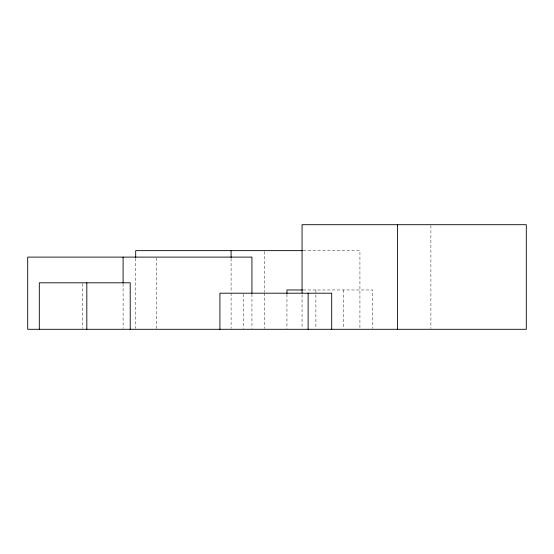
<?xml version="1.0" encoding="UTF-8"?>
<svg xmlns="http://www.w3.org/2000/svg" width="554" height="554" viewBox="0 0 554 554"><rect width="100%" height="100%" fill="white"/><g stroke="black" fill="none" stroke-linecap="round" stroke-linejoin="round"><path stroke-width="0.42" stroke-dasharray="2.77 2.08" d="M303.204 250.643L359.927 250.643L359.927 328.439M303.121 289.971L372.71 289.971L372.71 328.446M430.901 225.561L430.901 328.439M343.785 289.971L343.785 328.446M315.884 289.971L315.884 328.446M302.062 294.721L302.062 328.439M286.951 294.25L286.951 328.446M264.528 251.509L264.528 292.131M264.528 292.997L264.528 328.439M251.938 294.063L251.938 328.439M243.497 294.063L243.497 328.439M231.087 258.427L231.087 292.131M231.087 292.997L231.087 328.439M156.54 257.97L156.54 328.439M135.688 258.427L135.688 328.439M123.099 283.752L123.099 328.439M82.719 283.669L82.719 328.439"/><path stroke-width="0.83" d="M302.346 250.643L135.688 250.643L135.688 257.562M302.449 289.971L286.951 289.971L286.951 293.391M397.46 224.702L397.46 329.298M331.687 329.298L331.687 293.204L219.924 293.204L219.924 329.298M308.114 293.204L308.114 329.298M302.062 292.99L302.062 224.702L526.3 224.702L526.3 329.298L27.7 329.298L27.7 257.111L251.938 257.111L251.938 293.204M231.087 250.643L231.087 257.562M130.218 329.298L130.218 282.81L39.313 282.81L39.313 329.298M123.099 257.111L123.099 282.893M86.819 282.81L86.819 329.298"/></g></svg>
